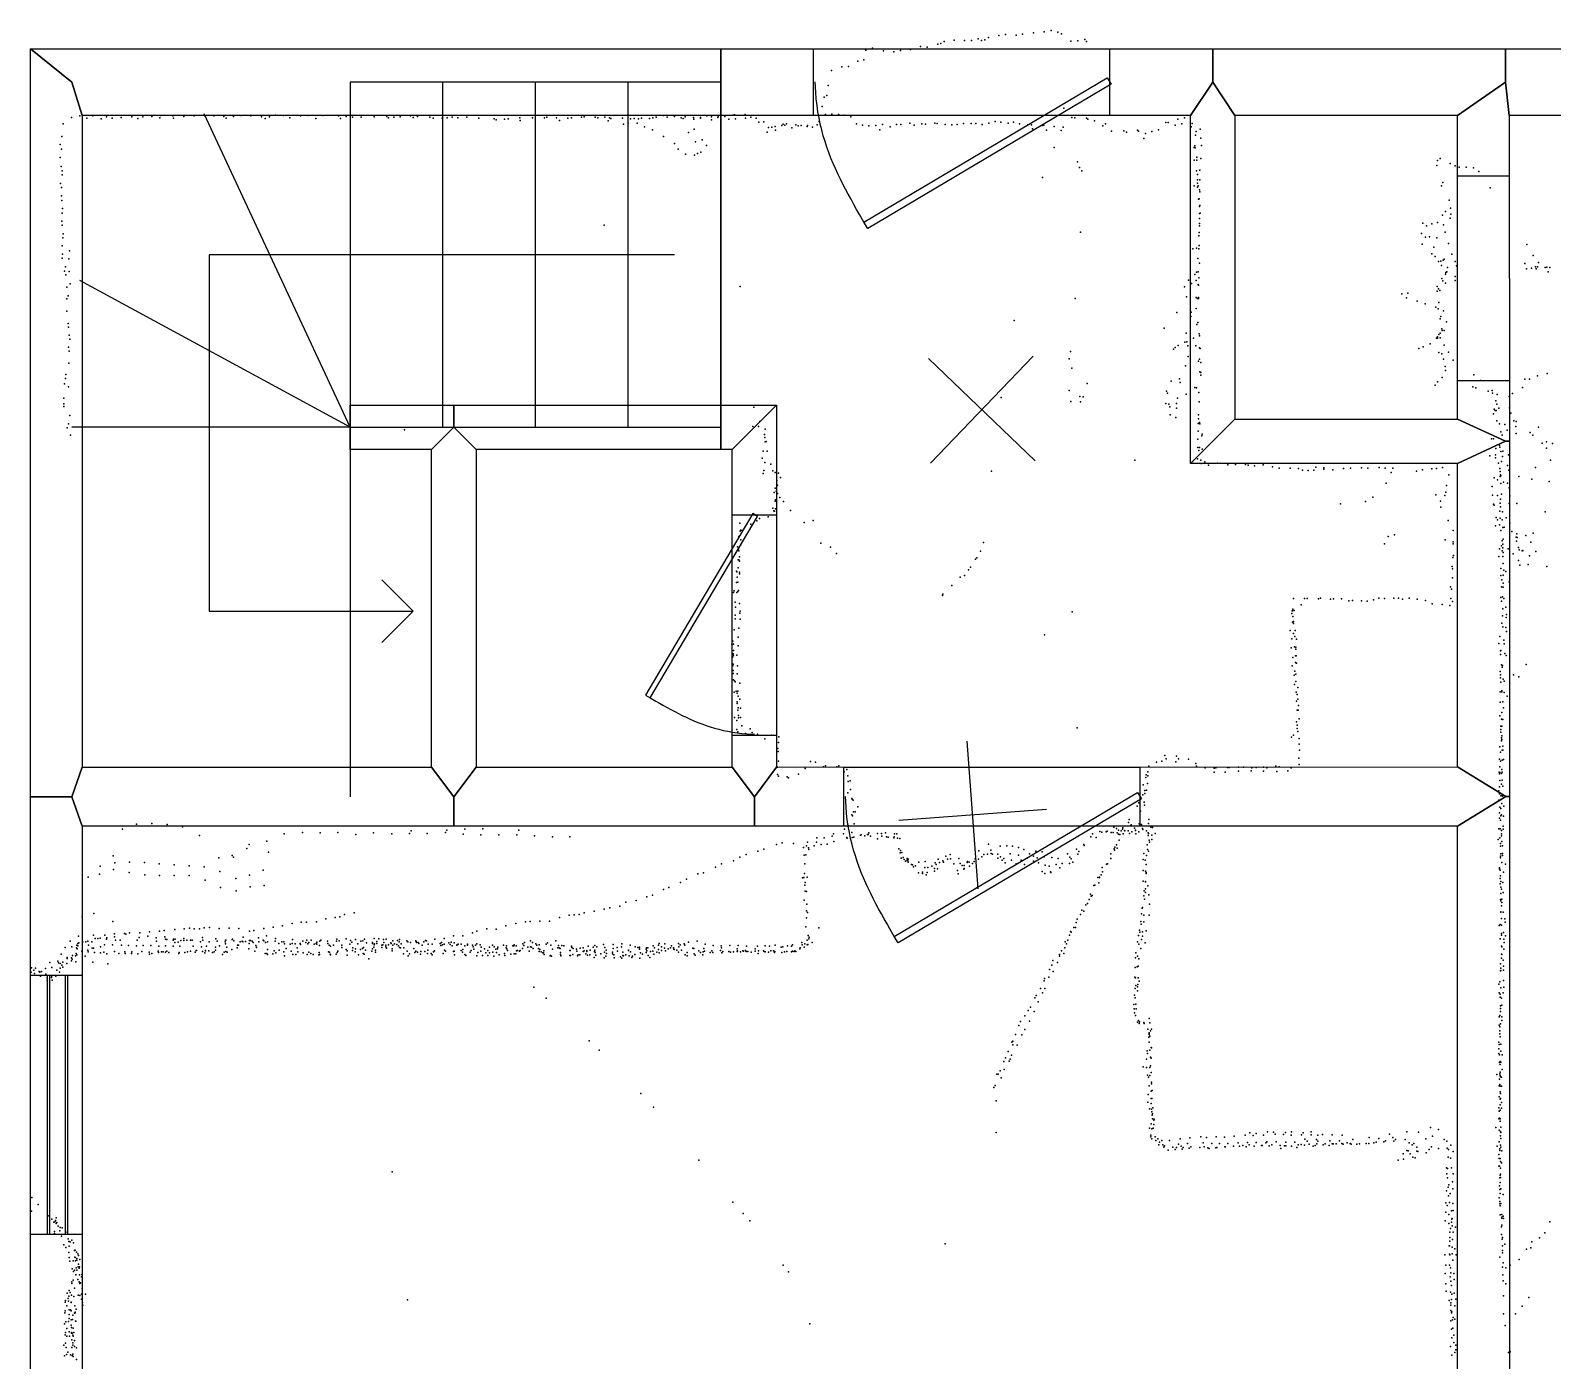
# Model space of a CAD drawing. Header units: millimetres. Extents: x 3450 to 23228, y -19815 to -4263.
# Drawn here: x 10146 to 14257, y -7854 to -4263 of the extents above; entities that cross this region are included whole.
import ezdxf

# ---------------------------------------------------------------- set-up
doc = ezdxf.new("R2010")
doc.units = ezdxf.units.MM
for name, color, linetype in [('DOORS', 7, 'Continuous'), ('P', 9, 'Continuous'), ('PANOS', 10, 'Continuous'), ('ROOMS', 1, 'Continuous'), ('STRUCTS', 4, 'Continuous'), ('WALLS', 3, 'Continuous'), ('WINDOWS', 6, 'Continuous')]:
    doc.layers.add(name, color=color, linetype=linetype)

# ---------------------------------------------------------------- blocks, each defined once
blk = doc.blocks.new('1-Standard_3C')
for points in [[(-403.982, 5.64828), (253.382, 394.931), (263.573, 377.722), (-393.791, -11.5606), (-403.982, 5.64828)], [(263.573, 377.722), (275.367, 357.142), (283.15, 343.495), (290.844, 329.879), (298.429, 316.269), (305.882, 302.642), (313.184, 288.973), (320.313, 275.239), (327.249, 261.416), (333.971, 247.479), (340.456, 233.405), (346.686, 219.17), (352.638, 204.75), (358.291, 190.121), (363.626, 175.258), (368.62, 160.139), (373.253, 144.738), (377.503, 129.032), (381.351, 112.998), (384.774, 96.6102), (387.752, 79.8457), (390.265, 62.6802), (392.29, 45.0899), (393.807, 27.0508), (395.085, -0.90191)]]:
    blk.add_lwpolyline(points)
blk = doc.blocks.new('1-Standard_45')
for points in [[(-590, 42.9766), (589.999, 42.9766), (589.999, 32.9766), (-590, 32.9766), (-590, 42.9766)], [(-590.014, -44.0958), (589.985, -44.0958), (589.985, -54.0958), (-590.014, -54.0958), (-590.014, -44.0958)]]:
    blk.add_lwpolyline(points)

msp = doc.modelspace()

# ---------------------------------------------------------------- linework, layer by layer
at = {"layer": 'DOORS'}
for points in [[(13061, -4492.7), (12261, -4492.7), (12261, -4312.7), (13061, -4312.7), (13061, -4492.7)], [(14000.6, -5209.4), (14000.5, -4655.4), (14140.5, -4655.4), (14140.6, -5209.4), (14000.6, -5209.4)], [(12041.7, -6166.8), (12041.7, -5570.6), (12161.7, -5570.6), (12161.7, -6166.8), (12041.7, -6166.8)], [(13142.9, -6411.9), (12342.9, -6412), (12342.9, -6252), (13142.9, -6251.9), (13142.9, -6411.9)]]:
    msp.add_lwpolyline(points, dxfattribs=at)
at = {"layer": 'P'}
for p in [(12780, -4274), (12826, -4273), (12855, -4269), (12884, -4267), (12903, -4263), (12921, -4268), (12931, -4272), (12403, -4316), (12421, -4311), (12523, -4314), (12550, -4306), (12568, -4308), (12597, -4300), (12605, -4298), (12614, -4293), (12641, -4289), (12669, -4290), (12688, -4290), (12706, -4286), (12715, -4290), (12724, -4288), (12734, -4282), (12762, -4277), (12809, -4276), (12956, -4292), (12975, -4291), (12994, -4287), (12999, -4293), (12381, -4346), (12397, -4342), (12450, -4318), (12478, -4321), (12496, -4317), (12310, -4371), (12338, -4361), (12356, -4360), (12297, -4439), (12301, -4412), (12285, -4468), (12290, -4443), (12937, -4473), (10235, -4515), (10257, -4498), (10280, -4494), (10299, -4500), (10315, -4494), (10337, -4502), (10352, -4496), (10367, -4500), (10391, -4498), (10420, -4496), (10436, -4501), (10450, -4496), (10474, -4495), (10496, -4499), (10499, -4493), (10531, -4494), (10533, -4500), (10561, -4495), (10589, -4494), (10618, -4495), (10642, -4494), (10669, -4495), (10675, -4500), (10695, -4495), (10715, -4493), (10742, -4494), (10770, -4496), (10780, -4501), (10792, -4496), (10808, -4492), (10830, -4493), (10847, -4499), (10876, -4494), (10896, -4493), (10917, -4501), (10936, -4493), (10978, -4494), (10984, -4501), (10999, -4495), (11016, -4497), (11040, -4497), (11075, -4496), (11109, -4495), (11113, -4499), (11128, -4497), (11145, -4496), (11173, -4494), (11180, -4498), (11192, -4495), (11225, -4497), (11234, -4500), (11258, -4500), (11272, -4499), (11285, -4497), (11301, -4499), (11325, -4497), (11357, -4500), (11399, -4502), (11404, -4504), (11427, -4503), (11437, -4502), (11468, -4499), (11469, -4506), (11502, -4499), (11535, -4499), (11541, -4497), (11567, -4499), (11575, -4506), (11598, -4500), (11608, -4499), (11635, -4497), (11642, -4496), (11672, -4497), (11679, -4499), (11698, -4497), (11707, -4507), (11710, -4499), (11714, -4501), (11745, -4500), (11748, -4516), (11761, -4513), (11767, -4502), (11777, -4501), (11785, -4513), (11789, -4502), (11797, -4500), (11818, -4501), (11827, -4499), (11836, -4497), (11855, -4493), (11866, -4497), (11886, -4495), (11904, -4499), (11909, -4501), (11915, -4496), (11937, -4498), (11938, -4503), (11956, -4498), (11956, -4500), (11973, -4494), (11986, -4496), (11986, -4504), (12003, -4498), (12004, -4495), (12022, -4495), (12033, -4503), (12044, -4492), (12048, -4491), (12051, -4502), (12077, -4490), (12078, -4500), (12092, -4497), (12106, -4500), (12114, -4511), (12127, -4510), (12176, -4520), (12179, -4516), (12184, -4519), (12188, -4515), (12214, -4518), (12220, -4521), (12228, -4520), (12245, -4520), (12271, -4518), (12277, -4509), (12277, -4509), (12294, -4490), (12311, -4489), (12329, -4490), (12343, -4492), (12362, -4496), (12377, -4515), (12394, -4519), (12411, -4521), (12430, -4520), (12448, -4517), (12485, -4517), (12497, -4517), (12521, -4513), (12533, -4519), (12554, -4515), (12564, -4516), (12589, -4513), (12595, -4514), (12617, -4517), (12635, -4518), (12649, -4517), (12666, -4514), (12687, -4514), (12700, -4514), (12717, -4517), (12735, -4513), (12752, -4509), (12767, -4511), (12787, -4513), (12801, -4511), (12818, -4515), (12840, -4518), (12850, -4518), (12879, -4520), (12883, -4519), (12959, -4498), (12967, -4499), (12999, -4500), (13002, -4503), (13020, -4507), (13043, -4521), (13050, -4515), (13213, -4512), (13219, -4512), (13238, -4519), (13245, -4503), (13256, -4515), (13263, -4499), (13284, -4514), (10231, -4549), (11805, -4523), (11826, -4531), (11856, -4549), (11924, -4539), (11939, -4530), (11961, -4558), (12136, -4538), (12140, -4525), (12149, -4524), (12158, -4522), (12159, -4532), (12203, -4526), (12244, -4522), (12259, -4524), (12440, -4531), (12468, -4523), (12853, -4529), (12891, -4532), (12911, -4522), (12930, -4533), (12936, -4524), (13066, -4535), (13099, -4534), (13107, -4538), (13136, -4532), (13139, -4535), (13153, -4555), (13158, -4541), (13175, -4536), (13193, -4531), (13281, -4523), (13293, -4546), (13295, -4536), (13306, -4530), (13307, -4554), (10227, -4571), (10230, -4584), (11886, -4568), (11896, -4584), (11916, -4597), (11940, -4600), (11943, -4564), (11948, -4595), (11957, -4592), (11972, -4574), (12911, -4579), (13289, -4579), (13291, -4575), (13292, -4580), (13309, -4574), (10227, -4606), (10229, -4630), (10232, -4642), (12974, -4618), (12980, -4633), (12986, -4642), (13289, -4613), (13296, -4642), (13297, -4605), (13297, -4613), (13305, -4640), (13307, -4609), (13945, -4628), (13947, -4614), (13954, -4609), (13981, -4622), (13994, -4629), (14005, -4632), (14024, -4632), (14044, -4634), (14058, -4644), (10228, -4676), (10232, -4653), (12880, -4660), (13289, -4683), (13298, -4652), (13298, -4666), (13298, -4675), (13298, -4686), (13300, -4683), (13305, -4666), (13957, -4683), (13961, -4674), (10230, -4687), (10230, -4710), (10231, -4722), (13301, -4719), (13303, -4718), (13304, -4693), (13305, -4699), (13978, -4721), (14089, -4688), (10232, -4756), (10233, -4744), (13304, -4738), (13304, -4757), (13305, -4736), (13306, -4756), (13960, -4762), (13968, -4752), (13982, -4743), (13983, -4759), (10231, -4778), (10232, -4789), (11696, -4789), (12982, -4808), (13303, -4809), (13304, -4771), (13304, -4784), (13304, -4791), (13907, -4783), (13917, -4791), (13931, -4785), (13947, -4782), (13963, -4788), (13967, -4808), (13981, -4770), (10232, -4845), (10234, -4823), (10235, -4812), (13302, -4818), (13303, -4844), (13903, -4811), (13905, -4840), (13914, -4821), (13925, -4820), (13937, -4848), (13945, -4823), (13976, -4838), (14188, -4841), (10232, -4878), (10233, -4867), (10250, -4880), (10252, -4858), (13286, -4853), (13296, -4851), (13299, -4879), (13302, -4853), (13304, -4891), (13931, -4866), (13940, -4873), (13949, -4887), (13956, -4886), (13962, -4883), (13965, -4881), (13985, -4867), (13994, -4887), (14205, -4871), (14219, -4890), (10238, -4913), (10241, -4901), (10242, -4923), (10251, -4914), (13291, -4922), (13296, -4916), (13300, -4915), (13302, -4931), (13957, -4898), (13958, -4933), (13968, -4921), (13969, -4917), (13972, -4915), (13974, -4903), (13994, -4927), (13998, -4899), (14182, -4892), (14187, -4907), (14200, -4905), (14211, -4901), (14213, -4907), (14217, -4901), (14237, -4903), (14242, -4902), (14245, -4915), (14250, -4903), (10245, -4956), (10254, -4947), (12063, -4954), (13263, -4955), (13274, -4937), (13282, -4946), (13295, -4938), (13300, -4949), (13301, -4951), (13850, -4974), (13866, -4972), (13946, -4954), (13946, -4967), (13949, -4961), (13953, -4965), (13961, -4939), (13968, -4945), (13994, -4938), (10245, -4988), (10248, -4980), (12968, -4987), (13269, -4982), (13295, -4984), (13295, -5014), (13298, -4987), (13301, -4984), (13301, -4987), (13863, -4985), (13892, -4994), (13913, -5001), (13942, -5010), (13948, -5015), (13950, -4998), (10245, -5021), (10248, -5054), (12803, -5046), (13243, -5025), (13280, -5035), (13281, -5024), (13299, -5052), (13954, -5042), (13956, -5035), (13963, -5020), (13971, -5050), (10249, -5064), (10251, -5086), (10253, -5097), (13208, -5067), (13268, -5080), (13288, -5094), (13297, -5057), (13303, -5082), (13304, -5088), (13944, -5094), (13947, -5090), (13947, -5094), (13950, -5084), (13954, -5080), (13954, -5093), (13958, -5069), (13959, -5073), (13965, -5073), (10249, -5118), (10251, -5129), (12955, -5130), (13234, -5124), (13238, -5119), (13246, -5114), (13264, -5105), (13270, -5104), (13272, -5115), (13294, -5115), (13304, -5120), (13306, -5122), (13896, -5122), (13908, -5117), (13927, -5109), (13950, -5133), (13958, -5136), (13965, -5113), (13976, -5132), (10250, -5161), (12952, -5150), (12959, -5175), (13266, -5169), (13273, -5143), (13301, -5156), (13304, -5151), (13307, -5160), (13963, -5151), (13967, -5170), (13989, -5153), (10238, -5217), (10241, -5203), (10242, -5192), (13000, -5216), (13227, -5210), (13250, -5204), (13252, -5214), (13305, -5185), (13307, -5187), (13307, -5194), (13947, -5212), (13959, -5200), (13968, -5181), (14045, -5193), (14063, -5208), (14182, -5205), (14195, -5205), (14217, -5196), (14243, -5189), (10237, -5256), (10249, -5225), (12768, -5254), (12952, -5235), (12981, -5251), (12990, -5252), (13215, -5237), (13217, -5242), (13244, -5256), (13268, -5245), (13291, -5227), (13296, -5228), (13302, -5241), (13940, -5221), (14042, -5225), (14050, -5228), (14083, -5237), (14094, -5235), (14095, -5242), (14108, -5246), (14140, -5251), (14149, -5243), (14176, -5227), (10237, -5271), (10237, -5278), (10253, -5303), (12100, -5280), (12956, -5265), (12982, -5266), (13213, -5270), (13221, -5272), (13224, -5279), (13225, -5301), (13242, -5270), (13242, -5283), (13301, -5301), (13303, -5266), (14098, -5298), (14100, -5286), (14102, -5289), (14104, -5263), (14105, -5289), (14107, -5272), (14112, -5283), (14141, -5282), (14145, -5296), (10246, -5336), (10249, -5325), (11157, -5341), (12097, -5332), (12113, -5332), (12116, -5319), (12131, -5340), (13240, -5308), (13300, -5324), (13301, -5312), (13304, -5322), (13305, -5325), (14107, -5317), (14114, -5325), (14128, -5327), (14135, -5342), (14153, -5317), (14158, -5332), (14159, -5319), (14219, -5334), (10255, -5356), (12129, -5354), (12130, -5362), (12131, -5374), (12133, -5373), (13299, -5367), (13300, -5345), (13310, -5358), (13311, -5353), (14092, -5366), (14098, -5366), (14114, -5383), (14118, -5347), (14121, -5356), (14159, -5351), (14197, -5349), (14204, -5356), (14229, -5377), (14241, -5374), (14257, -5378), (12123, -5418), (12125, -5399), (12136, -5399), (13129, -5423), (13298, -5420), (13299, -5389), (13302, -5397), (13304, -5389), (13307, -5423), (13311, -5394), (14088, -5412), (14103, -5409), (14103, -5417), (14104, -5392), (14115, -5388), (14118, -5400), (14122, -5413), (14123, -5399), (14138, -5409), (14241, -5391), (14252, -5423), (12125, -5459), (12127, -5451), (12130, -5430), (12146, -5434), (12151, -5452), (12158, -5457), (12167, -5458), (12742, -5453), (13308, -5432), (13318, -5428), (13328, -5437), (13352, -5431), (13380, -5436), (13401, -5435), (13428, -5435), (13435, -5437), (13452, -5439), (13476, -5436), (13501, -5441), (13519, -5445), (13549, -5445), (13571, -5446), (13582, -5450), (13597, -5451), (13613, -5450), (13618, -5442), (13640, -5444), (13640, -5448), (13664, -5449), (13693, -5446), (13712, -5445), (13741, -5444), (13758, -5445), (13789, -5443), (13805, -5445), (13821, -5457), (13826, -5445), (13890, -5453), (13906, -5449), (13931, -5447), (13944, -5446), (13960, -5443), (13977, -5463), (14111, -5431), (14115, -5446), (14116, -5454), (14116, -5467), (14117, -5463), (14118, -5466), (14119, -5427), (14136, -5438), (14139, -5450), (14166, -5467), (14211, -5443), (12158, -5499), (12160, -5507), (12162, -5478), (12164, -5491), (12172, -5470), (13808, -5485), (13971, -5492), (14094, -5494), (14100, -5471), (14109, -5476), (14118, -5486), (14125, -5483), (14136, -5485), (14140, -5498), (14201, -5475), (14248, -5481), (12155, -5511), (12158, -5534), (12159, -5530), (12164, -5513), (12170, -5524), (12180, -5535), (13685, -5541), (13752, -5535), (13772, -5523), (13942, -5517), (13955, -5534), (13966, -5519), (13969, -5510), (14095, -5518), (14098, -5542), (14100, -5545), (14109, -5519), (14116, -5539), (14117, -5529), (14117, -5549), (14119, -5515), (14140, -5540), (14142, -5520), (14161, -5540), (12108, -5587), (12115, -5581), (12139, -5576), (12151, -5553), (12154, -5560), (12156, -5561), (12159, -5555), (12199, -5559), (12260, -5586), (13956, -5550), (13975, -5586), (14105, -5578), (14109, -5584), (14115, -5561), (14116, -5580), (14121, -5584), (14122, -5563), (14132, -5579), (14237, -5563), (12060, -5629), (12062, -5593), (12063, -5615), (12065, -5612), (12069, -5613), (12076, -5604), (12092, -5596), (12236, -5592), (13813, -5629), (13830, -5625), (13989, -5613), (14103, -5601), (14114, -5598), (14118, -5613), (14123, -5605), (14127, -5604), (14142, -5593), (14147, -5616), (14159, -5631), (14161, -5622), (14185, -5627), (14205, -5620), (12056, -5657), (12059, -5664), (12060, -5668), (12065, -5638), (12065, -5652), (12281, -5647), (12307, -5658), (12712, -5669), (12720, -5646), (13803, -5649), (13967, -5638), (13989, -5644), (13989, -5649), (14114, -5663), (14119, -5655), (14121, -5641), (14121, -5668), (14123, -5650), (14123, -5660), (14124, -5637), (14124, -5673), (14137, -5663), (14160, -5642), (14162, -5632), (14165, -5659), (14167, -5665), (14175, -5668), (14177, -5667), (14199, -5645), (14212, -5670), (12058, -5692), (12058, -5714), (12060, -5692), (12061, -5684), (12061, -5696), (12323, -5675), (12685, -5712), (12699, -5691), (12702, -5687), (13986, -5710), (13988, -5686), (13990, -5681), (14112, -5683), (14123, -5683), (14124, -5702), (14151, -5676), (14165, -5694), (14169, -5707), (14191, -5705), (14195, -5682), (14242, -5710), (12053, -5723), (12053, -5754), (12054, -5725), (12055, -5739), (12057, -5753), (12061, -5726), (12061, -5730), (12657, -5739), (12669, -5735), (12680, -5719), (13987, -5717), (13987, -5741), (14118, -5716), (14118, -5735), (14120, -5746), (14124, -5734), (14124, -5755), (14126, -5720), (14131, -5724), (14140, -5752), (12045, -5781), (12047, -5776), (12054, -5781), (12057, -5778), (12059, -5775), (12610, -5789), (12611, -5785), (12635, -5762), (13631, -5796), (13788, -5796), (13829, -5796), (13841, -5796), (13870, -5796), (13982, -5765), (13984, -5772), (14118, -5794), (14119, -5765), (14122, -5792), (14124, -5766), (12050, -5807), (12051, -5820), (12061, -5810), (12062, -5836), (12063, -5831), (12960, -5833), (13553, -5837), (13554, -5830), (13555, -5830), (13556, -5826), (13558, -5797), (13559, -5829), (13578, -5814), (13587, -5797), (13595, -5797), (13625, -5798), (13658, -5799), (13666, -5798), (13687, -5798), (13707, -5803), (13717, -5802), (13741, -5803), (13757, -5804), (13774, -5800), (13803, -5797), (13852, -5799), (13892, -5799), (13914, -5802), (13932, -5811), (13959, -5813), (13980, -5816), (13983, -5797), (13987, -5805), (14119, -5804), (14123, -5825), (14126, -5797), (14131, -5820), (12050, -5842), (12050, -5852), (12060, -5877), (12063, -5853), (13555, -5861), (13556, -5845), (13558, -5859), (13558, -5864), (14120, -5863), (14122, -5844), (14123, -5873), (14131, -5875), (14132, -5848), (14133, -5840), (12043, -5912), (12047, -5881), (12058, -5901), (12885, -5895), (13549, -5883), (13553, -5906), (13558, -5891), (13561, -5899), (13562, -5883), (13566, -5907), (14112, -5918), (14115, -5899), (14126, -5909), (14127, -5919), (14133, -5886), (12041, -5920), (12043, -5954), (12044, -5946), (12045, -5920), (12045, -5937), (12045, -5950), (12054, -5950), (12058, -5925), (13551, -5930), (13556, -5956), (13560, -5927), (13563, -5952), (13564, -5928), (13564, -5934), (13565, -5952), (14117, -5938), (14117, -5948), (14118, -5937), (14128, -5945), (14132, -5951), (12043, -5979), (12044, -5974), (12044, -5991), (12044, -5999), (12055, -6000), (12056, -5979), (13554, -5979), (13561, -5993), (13563, -5970), (13564, -6001), (13566, -5971), (14116, -5994), (14119, -5976), (14121, -5982), (14122, -5978), (14186, -5975), (12045, -6016), (12048, -6019), (12050, -6022), (12062, -6025), (13559, -6004), (13560, -6029), (13564, -6021), (13569, -6037), (14117, -6003), (14117, -6011), (14118, -6023), (14124, -6015), (14127, -6020), (14152, -6003), (14166, -6008), (12047, -6050), (12052, -6047), (12055, -6052), (12055, -6076), (12055, -6080), (12057, -6047), (12058, -6061), (12062, -6069), (13565, -6050), (13566, -6074), (13568, -6056), (13569, -6069), (14116, -6049), (14116, -6077), (14120, -6046), (14120, -6049), (14123, -6076), (14127, -6051), (14135, -6061), (12048, -6118), (12057, -6098), (12058, -6092), (12059, -6113), (12059, -6119), (12064, -6093), (12064, -6118), (13568, -6098), (13570, -6098), (13571, -6086), (13573, -6122), (14115, -6114), (14119, -6123), (14120, -6105), (14120, -6123), (14123, -6124), (14125, -6092), (12054, -6126), (12054, -6151), (12057, -6157), (12068, -6141), (12078, -6161), (12090, -6149), (12096, -6159), (12110, -6163), (12148, -6166), (12973, -6146), (13558, -6166), (13566, -6130), (13568, -6139), (13568, -6148), (13569, -6156), (14118, -6142), (14118, -6151), (14118, -6158), (14120, -6142), (12130, -6176), (12165, -6202), (12167, -6186), (12168, -6170), (13552, -6171), (13573, -6175), (13573, -6190), (13574, -6206), (14115, -6197), (14119, -6173), (14119, -6181), (14120, -6168), (14120, -6178), (14121, -6206), (14123, -6196), (14123, -6206), (12166, -6210), (12167, -6236), (12253, -6237), (12267, -6239), (13188, -6239), (13202, -6236), (13210, -6221), (13214, -6230), (13240, -6238), (13242, -6223), (13247, -6230), (13274, -6231), (13294, -6242), (13572, -6228), (13573, -6245), (14114, -6231), (14117, -6212), (14117, -6236), (14121, -6233), (14125, -6232), (12164, -6252), (12164, -6272), (12167, -6277), (12190, -6278), (12194, -6281), (12221, -6271), (12239, -6256), (12288, -6251), (12294, -6249), (12324, -6251), (12330, -6249), (12344, -6265), (12351, -6259), (12354, -6276), (12360, -6289), (13159, -6280), (13160, -6273), (13164, -6265), (13164, -6276), (13167, -6250), (13296, -6250), (13319, -6254), (13343, -6255), (13343, -6266), (13348, -6254), (13373, -6266), (13379, -6253), (13384, -6253), (13409, -6252), (13409, -6263), (13423, -6252), (13443, -6262), (13445, -6254), (13457, -6253), (13477, -6252), (13477, -6263), (13486, -6254), (13510, -6250), (13513, -6264), (13519, -6251), (13542, -6262), (13551, -6254), (14113, -6266), (14114, -6270), (14115, -6251), (14115, -6267), (14115, -6288), (14119, -6269), (14120, -6259), (14121, -6266), (14121, -6287), (12354, -6322), (12355, -6291), (12361, -6313), (13151, -6327), (13152, -6300), (13156, -6315), (13156, -6323), (13161, -6314), (13163, -6296), (14112, -6316), (14114, -6305), (14114, -6324), (14118, -6330), (14119, -6298), (14122, -6329), (14123, -6304), (12365, -6337), (12366, -6339), (12368, -6341), (12381, -6359), (13135, -6358), (13140, -6349), (13144, -6371), (13154, -6347), (13155, -6355), (14112, -6341), (14115, -6360), (14118, -6364), (14120, -6350), (14122, -6331), (14126, -6358), (10433, -6406), (10474, -6404), (10516, -6407), (10557, -6413), (12355, -6410), (12365, -6381), (12367, -6384), (12369, -6373), (12371, -6405), (12374, -6373), (13112, -6402), (13114, -6394), (13119, -6408), (13141, -6405), (13147, -6407), (13166, -6404), (13167, -6394), (14114, -6376), (14114, -6390), (14117, -6395), (14118, -6384), (14119, -6381), (14124, -6412), (14125, -6385), (10395, -6420), (10603, -6437), (10785, -6452), (10832, -6432), (10881, -6429), (10929, -6430), (10977, -6429), (11025, -6434), (11073, -6430), (11122, -6432), (11170, -6431), (11175, -6424), (11218, -6431), (11267, -6429), (11271, -6422), (11315, -6433), (11320, -6420), (11363, -6435), (11368, -6419), (11411, -6435), (11460, -6435), (11465, -6422), (11508, -6438), (11556, -6440), (11603, -6440), (12270, -6443), (12290, -6443), (12312, -6439), (12315, -6432), (12316, -6453), (12342, -6432), (12345, -6420), (12351, -6442), (12352, -6444), (12365, -6429), (12366, -6442), (12370, -6441), (12388, -6436), (12390, -6435), (12400, -6438), (12407, -6434), (12409, -6434), (12411, -6430), (12415, -6439), (12434, -6431), (12434, -6446), (12445, -6431), (12446, -6439), (12456, -6430), (12458, -6440), (12463, -6441), (12478, -6443), (12479, -6440), (12480, -6432), (12486, -6432), (12488, -6444), (12494, -6445), (13010, -6440), (13015, -6432), (13025, -6442), (13035, -6426), (13040, -6428), (13052, -6427), (13054, -6425), (13065, -6429), (13071, -6429), (13072, -6414), (13080, -6418), (13081, -6430), (13085, -6422), (13085, -6433), (13087, -6449), (13089, -6434), (13092, -6424), (13096, -6420), (13097, -6416), (13098, -6432), (13101, -6423), (13102, -6424), (13111, -6424), (13115, -6431), (13121, -6427), (13128, -6417), (13131, -6422), (13131, -6423), (13132, -6432), (13140, -6427), (13150, -6418), (13151, -6421), (13161, -6424), (13165, -6430), (13165, -6437), (13166, -6431), (13168, -6449), (13172, -6414), (13175, -6436), (13175, -6448), (13177, -6415), (13184, -6431), (14110, -6448), (14112, -6419), (14115, -6443), (14116, -6419), (14119, -6423), (14119, -6432), (14119, -6438), (14120, -6453), (14124, -6420), (10370, -6492), (10691, -6491), (10695, -6495), (10731, -6472), (10737, -6461), (10789, -6482), (12062, -6495), (12079, -6488), (12111, -6479), (12127, -6474), (12161, -6461), (12177, -6457), (12207, -6458), (12234, -6469), (12236, -6490), (12241, -6489), (12242, -6465), (12245, -6455), (12248, -6470), (12249, -6475), (12263, -6465), (12269, -6455), (12282, -6461), (12298, -6460), (12492, -6473), (12495, -6484), (12496, -6477), (12500, -6483), (12619, -6493), (12630, -6488), (12708, -6478), (12716, -6494), (12721, -6488), (12731, -6487), (12734, -6460), (12740, -6476), (12741, -6485), (12745, -6487), (12759, -6487), (12765, -6466), (12766, -6494), (12783, -6465), (12792, -6486), (12799, -6466), (12815, -6469), (12815, -6490), (12829, -6475), (12845, -6486), (12855, -6493), (12862, -6479), (12879, -6481), (12884, -6494), (12892, -6488), (12947, -6486), (12954, -6495), (12972, -6474), (12975, -6487), (12978, -6480), (12991, -6461), (12992, -6464), (13064, -6486), (13073, -6473), (13074, -6476), (13075, -6468), (13080, -6462), (13081, -6471), (13153, -6485), (13161, -6491), (13162, -6462), (13163, -6475), (13166, -6479), (13169, -6455), (14117, -6458), (14117, -6466), (14117, -6493), (14118, -6486), (14122, -6465), (14122, -6485), (14122, -6491), (10335, -6520), (10371, -6529), (10374, -6511), (10414, -6509), (10454, -6510), (10494, -6513), (10535, -6516), (10575, -6519), (10616, -6521), (10655, -6497), (10658, -6534), (10775, -6530), (11997, -6522), (12013, -6513), (12045, -6505), (12238, -6513), (12498, -6498), (12503, -6496), (12506, -6502), (12510, -6506), (12514, -6499), (12514, -6500), (12514, -6504), (12516, -6505), (12517, -6501), (12517, -6509), (12526, -6515), (12529, -6516), (12531, -6521), (12537, -6519), (12546, -6509), (12556, -6536), (12562, -6523), (12563, -6507), (12570, -6523), (12581, -6520), (12588, -6526), (12588, -6533), (12590, -6511), (12593, -6515), (12596, -6527), (12598, -6501), (12602, -6510), (12611, -6505), (12612, -6509), (12623, -6501), (12631, -6500), (12640, -6513), (12650, -6531), (12654, -6499), (12657, -6512), (12663, -6518), (12667, -6528), (12668, -6518), (12668, -6526), (12676, -6510), (12677, -6507), (12682, -6509), (12683, -6520), (12691, -6512), (12695, -6507), (12698, -6500), (12707, -6501), (12759, -6498), (12771, -6503), (12775, -6499), (12779, -6511), (12796, -6503), (12809, -6513), (12822, -6503), (12831, -6515), (12838, -6498), (12855, -6506), (12865, -6497), (12869, -6511), (12879, -6534), (12887, -6517), (12898, -6520), (12901, -6535), (12905, -6496), (12917, -6515), (12922, -6499), (12927, -6524), (12933, -6512), (12953, -6512), (12957, -6500), (12962, -6509), (13041, -6523), (13042, -6535), (13053, -6514), (13055, -6513), (13064, -6499), (13152, -6502), (13152, -6531), (13157, -6503), (13158, -6533), (13160, -6515), (14114, -6524), (14114, -6527), (14116, -6530), (14117, -6497), (14120, -6510), (14125, -6536), (14130, -6514), (10302, -6549), (10333, -6541), (10413, -6537), (10455, -6543), (10495, -6545), (10535, -6545), (10575, -6545), (10618, -6557), (10660, -6577), (10701, -6553), (10738, -6544), (10740, -6575), (10778, -6572), (11871, -6577), (11902, -6564), (11918, -6555), (11949, -6540), (11964, -6538), (12232, -6551), (12235, -6550), (12237, -6539), (12238, -6571), (12239, -6564), (12244, -6549), (12545, -6538), (12556, -6539), (12566, -6543), (12568, -6537), (12652, -6540), (12886, -6539), (12902, -6537), (13018, -6572), (13021, -6571), (13029, -6550), (13032, -6565), (13034, -6549), (13034, -6550), (13038, -6543), (13152, -6560), (13158, -6561), (13158, -6562), (13160, -6537), (13160, -6539), (13164, -6573), (14116, -6553), (14116, -6567), (14117, -6546), (14118, -6561), (14118, -6576), (14123, -6564), (10702, -6586), (11754, -6617), (11782, -6612), (11811, -6602), (11826, -6598), (11856, -6583), (12236, -6611), (12239, -6587), (12242, -6588), (13006, -6610), (13009, -6595), (13011, -6601), (13014, -6599), (13153, -6600), (13154, -6586), (13155, -6609), (13158, -6581), (13158, -6591), (13167, -6597), (14117, -6610), (14118, -6593), (14118, -6613), (14119, -6582), (14120, -6609), (14120, -6618), (14124, -6591), (10286, -6656), (10318, -6647), (10969, -6658), (10982, -6656), (10995, -6650), (11021, -6646), (11575, -6658), (11601, -6652), (11615, -6651), (11628, -6650), (11642, -6646), (11669, -6641), (11696, -6636), (11711, -6632), (11738, -6628), (12242, -6640), (12242, -6659), (12243, -6622), (12245, -6645), (12982, -6650), (12986, -6638), (12991, -6641), (12997, -6624), (13001, -6620), (13147, -6648), (13149, -6633), (13150, -6631), (13153, -6652), (13168, -6652), (13169, -6622), (14118, -6643), (14118, -6644), (14119, -6627), (14124, -6644), (10369, -6669), (10414, -6700), (10442, -6700), (10468, -6697), (10495, -6695), (10508, -6693), (10536, -6691), (10562, -6689), (10576, -6687), (10589, -6689), (10603, -6689), (10616, -6686), (10630, -6685), (10656, -6688), (10683, -6687), (10709, -6688), (10738, -6695), (10750, -6693), (10777, -6688), (10802, -6684), (10827, -6681), (10853, -6674), (10878, -6671), (10892, -6671), (10919, -6670), (10944, -6662), (11340, -6700), (11352, -6695), (11379, -6689), (11404, -6690), (11430, -6681), (11457, -6674), (11483, -6670), (11496, -6669), (11522, -6668), (11548, -6668), (12241, -6683), (12276, -6686), (12955, -6696), (12957, -6698), (12964, -6685), (12969, -6685), (12971, -6672), (12973, -6663), (13142, -6692), (13143, -6698), (13145, -6669), (13146, -6676), (13150, -6697), (13153, -6670), (13160, -6694), (14113, -6680), (14116, -6677), (14119, -6661), (14119, -6679), (14125, -6699), (14128, -6662), (14129, -6671), (10240, -6739), (10254, -6722), (10258, -6737), (10271, -6740), (10272, -6733), (10274, -6728), (10274, -6735), (10276, -6709), (10277, -6727), (10287, -6723), (10287, -6726), (10296, -6724), (10301, -6722), (10303, -6733), (10312, -6724), (10313, -6741), (10317, -6706), (10317, -6741), (10321, -6715), (10328, -6715), (10335, -6714), (10336, -6737), (10346, -6732), (10347, -6706), (10352, -6717), (10353, -6713), (10368, -6732), (10373, -6702), (10373, -6710), (10376, -6719), (10389, -6719), (10392, -6733), (10400, -6701), (10404, -6703), (10411, -6734), (10433, -6735), (10435, -6719), (10440, -6712), (10451, -6734), (10463, -6709), (10472, -6734), (10486, -6713), (10487, -6722), (10493, -6736), (10509, -6710), (10511, -6717), (10511, -6735), (10515, -6718), (10532, -6719), (10532, -6736), (10533, -6717), (10536, -6726), (10537, -6717), (10545, -6725), (10550, -6736), (10553, -6720), (10561, -6715), (10561, -6720), (10569, -6719), (10579, -6719), (10583, -6719), (10586, -6736), (10606, -6724), (10608, -6737), (10611, -6712), (10612, -6719), (10622, -6736), (10629, -6724), (10646, -6738), (10647, -6716), (10651, -6722), (10657, -6735), (10672, -6724), (10673, -6719), (10673, -6729), (10674, -6719), (10677, -6738), (10691, -6718), (10692, -6717), (10696, -6721), (10705, -6740), (10706, -6733), (10708, -6733), (10713, -6724), (10718, -6722), (10720, -6724), (10721, -6711), (10727, -6723), (10737, -6728), (10738, -6720), (10741, -6720), (10745, -6722), (10748, -6726), (10755, -6734), (10757, -6738), (10757, -6739), (10762, -6713), (10763, -6724), (10775, -6719), (10777, -6721), (10781, -6726), (10784, -6708), (10787, -6724), (10807, -6722), (10808, -6715), (10817, -6728), (10825, -6724), (10831, -6724), (10833, -6729), (10848, -6730), (10853, -6728), (10854, -6718), (10861, -6729), (10867, -6740), (10875, -6728), (10876, -6731), (10882, -6722), (10890, -6726), (10893, -6719), (10896, -6729), (10898, -6726), (10905, -6719), (10913, -6730), (10918, -6728), (10920, -6725), (10920, -6730), (10927, -6734), (10928, -6722), (10931, -6719), (10949, -6722), (10950, -6728), (10953, -6733), (10957, -6736), (10965, -6733), (10973, -6722), (10974, -6717), (10980, -6721), (10987, -6733), (10987, -6739), (10999, -6716), (11009, -6730), (11011, -6720), (11014, -6725), (11017, -6740), (11024, -6718), (11031, -6729), (11039, -6722), (11044, -6721), (11046, -6739), (11049, -6717), (11054, -6727), (11070, -6726), (11070, -6728), (11074, -6738), (11075, -6715), (11075, -6732), (11076, -6729), (11082, -6723), (11082, -6728), (11087, -6716), (11095, -6733), (11095, -6739), (11098, -6732), (11100, -6718), (11101, -6726), (11106, -6733), (11106, -6737), (11107, -6717), (11108, -6741), (11113, -6732), (11120, -6727), (11121, -6728), (11125, -6721), (11125, -6733), (11130, -6729), (11136, -6731), (11138, -6720), (11140, -6735), (11142, -6724), (11143, -6718), (11143, -6739), (11146, -6740), (11148, -6729), (11155, -6740), (11163, -6721), (11166, -6724), (11173, -6726), (11187, -6721), (11188, -6723), (11189, -6726), (11194, -6726), (11195, -6728), (11204, -6733), (11209, -6724), (11213, -6720), (11216, -6721), (11221, -6730), (11231, -6730), (11239, -6717), (11253, -6728), (11255, -6734), (11257, -6726), (11259, -6732), (11264, -6715), (11264, -6730), (11276, -6727), (11280, -6731), (11283, -6725), (11285, -6735), (11289, -6708), (11291, -6727), (11298, -6733), (11299, -6732), (11302, -6730), (11310, -6730), (11314, -6708), (11320, -6735), (11327, -6730), (11327, -6733), (11340, -6733), (11342, -6737), (11348, -6733), (11352, -6729), (11361, -6732), (11364, -6738), (11386, -6738), (11394, -6733), (11399, -6737), (11409, -6738), (11424, -6733), (11431, -6740), (11432, -6735), (11449, -6735), (11452, -6735), (11453, -6732), (11458, -6735), (11476, -6729), (11479, -6734), (11481, -6726), (11490, -6738), (11497, -6721), (11497, -6737), (11500, -6738), (11502, -6726), (11511, -6729), (11514, -6733), (11520, -6732), (11539, -6730), (11543, -6727), (11552, -6733), (11565, -6721), (11571, -6740), (11573, -6734), (11574, -6740), (11582, -6734), (11587, -6735), (11608, -6736), (11609, -6739), (11631, -6741), (11639, -6740), (11653, -6736), (11666, -6738), (11671, -6734), (11676, -6737), (11694, -6731), (11698, -6739), (11720, -6731), (11731, -6739), (11743, -6737), (11744, -6729), (11766, -6733), (11780, -6737), (11787, -6739), (11791, -6738), (11810, -6740), (11814, -6740), (11828, -6735), (11832, -6740), (11843, -6733), (11844, -6728), (11851, -6737), (11859, -6741), (11860, -6729), (11875, -6740), (11878, -6735), (11883, -6740), (11897, -6728), (11898, -6737), (11901, -6732), (11912, -6729), (11914, -6733), (11924, -6725), (11935, -6741), (11947, -6722), (11969, -6730), (11990, -6734), (12012, -6735), (12013, -6740), (12035, -6734), (12058, -6734), (12080, -6736), (12110, -6736), (12110, -6736), (12131, -6735), (12142, -6736), (12158, -6733), (12174, -6738), (12178, -6737), (12191, -6735), (12202, -6736), (12205, -6732), (12225, -6740), (12230, -6726), (12231, -6732), (12236, -6738), (12238, -6729), (12244, -6719), (12244, -6732), (12246, -6731), (12247, -6707), (12249, -6716), (12250, -6711), (12258, -6726), (12940, -6740), (12941, -6724), (12945, -6729), (12948, -6719), (12953, -6706), (13136, -6724), (13139, -6707), (13140, -6730), (13147, -6718), (13150, -6709), (13157, -6727), (14116, -6716), (14119, -6701), (14119, -6706), (14119, -6736), (14120, -6737), (14126, -6717), (14127, -6726), (14130, -6708), (10199, -6780), (10220, -6776), (10222, -6781), (10227, -6782), (10229, -6757), (10234, -6779), (10245, -6782), (10246, -6766), (10246, -6769), (10257, -6767), (10257, -6775), (10259, -6771), (10260, -6761), (10268, -6762), (10269, -6778), (10270, -6755), (10270, -6755), (10272, -6759), (10273, -6743), (10285, -6749), (10294, -6763), (10301, -6746), (10302, -6751), (10315, -6779), (10319, -6753), (10336, -6754), (10345, -6752), (10353, -6756), (10373, -6750), (10385, -6755), (10401, -6751), (10402, -6755), (10419, -6755), (10420, -6751), (10436, -6756), (10447, -6750), (10467, -6752), (10468, -6757), (10474, -6755), (10491, -6749), (10492, -6753), (10500, -6751), (10505, -6751), (10511, -6752), (10515, -6749), (10520, -6753), (10547, -6755), (10548, -6753), (10563, -6753), (10571, -6751), (10579, -6749), (10591, -6752), (10594, -6747), (10595, -6747), (10611, -6750), (10617, -6754), (10619, -6747), (10619, -6748), (10628, -6748), (10638, -6753), (10643, -6751), (10646, -6746), (10665, -6758), (10670, -6752), (10674, -6750), (10678, -6752), (10690, -6745), (10736, -6743), (10752, -6749), (10780, -6755), (10785, -6755), (10787, -6745), (10787, -6758), (10801, -6756), (10805, -6748), (10809, -6754), (10818, -6746), (10831, -6751), (10833, -6762), (10837, -6742), (10851, -6749), (10855, -6758), (10863, -6758), (10869, -6751), (10883, -6754), (10894, -6758), (10898, -6752), (10904, -6755), (10910, -6758), (10925, -6759), (10926, -6753), (10927, -6758), (10951, -6751), (10954, -6752), (10956, -6757), (10957, -6759), (10972, -6757), (10975, -6753), (10977, -6749), (10999, -6745), (11002, -6748), (11002, -6760), (11016, -6747), (11023, -6751), (11024, -6743), (11032, -6759), (11038, -6745), (11043, -6742), (11045, -6755), (11048, -6757), (11051, -6746), (11060, -6770), (11068, -6749), (11070, -6743), (11078, -6746), (11078, -6752), (11123, -6743), (11123, -6748), (11154, -6756), (11164, -6749), (11167, -6762), (11170, -6756), (11182, -6742), (11185, -6753), (11187, -6749), (11192, -6752), (11200, -6757), (11201, -6750), (11212, -6750), (11219, -6755), (11220, -6746), (11229, -6755), (11231, -6759), (11235, -6751), (11238, -6748), (11261, -6755), (11265, -6746), (11267, -6749), (11289, -6750), (11291, -6749), (11292, -6759), (11310, -6747), (11313, -6752), (11314, -6745), (11320, -6758), (11322, -6761), (11334, -6752), (11337, -6747), (11344, -6744), (11352, -6762), (11355, -6753), (11363, -6749), (11367, -6761), (11373, -6743), (11376, -6754), (11382, -6747), (11382, -6761), (11386, -6754), (11395, -6752), (11398, -6763), (11403, -6744), (11405, -6753), (11408, -6743), (11412, -6759), (11427, -6755), (11428, -6761), (11433, -6743), (11435, -6747), (11444, -6757), (11453, -6756), (11457, -6756), (11459, -6748), (11462, -6747), (11467, -6749), (11469, -6747), (11475, -6742), (11493, -6749), (11504, -6742), (11519, -6742), (11520, -6750), (11522, -6745), (11526, -6751), (11530, -6754), (11532, -6754), (11533, -6748), (11534, -6758), (11550, -6762), (11551, -6761), (11554, -6763), (11556, -6744), (11577, -6742), (11578, -6753), (11578, -6758), (11579, -6761), (11579, -6762), (11603, -6747), (11603, -6761), (11604, -6747), (11605, -6761), (11611, -6758), (11612, -6742), (11621, -6744), (11622, -6749), (11624, -6762), (11626, -6759), (11630, -6759), (11639, -6750), (11642, -6748), (11646, -6756), (11649, -6747), (11649, -6750), (11651, -6760), (11657, -6759), (11658, -6746), (11669, -6766), (11670, -6750), (11671, -6746), (11672, -6753), (11673, -6760), (11687, -6756), (11696, -6767), (11697, -6752), (11700, -6763), (11701, -6746), (11702, -6755), (11718, -6752), (11718, -6756), (11720, -6742), (11722, -6759), (11723, -6767), (11732, -6749), (11740, -6764), (11744, -6768), (11746, -6752), (11746, -6761), (11748, -6762), (11754, -6759), (11762, -6746), (11762, -6747), (11763, -6762), (11767, -6751), (11771, -6766), (11772, -6763), (11779, -6758), (11791, -6743), (11791, -6744), (11792, -6768), (11794, -6754), (11799, -6757), (11809, -6744), (11809, -6753), (11811, -6748), (11815, -6761), (11819, -6766), (11821, -6750), (11827, -6749), (11830, -6757), (11838, -6752), (11843, -6745), (11844, -6754), (11851, -6747), (11862, -6748), (11869, -6743), (11884, -6744), (11885, -6745), (11892, -6746), (11897, -6752), (11905, -6746), (11915, -6759), (11920, -6753), (11920, -6762), (11938, -6742), (11939, -6756), (11942, -6760), (11952, -6748), (11956, -6753), (11962, -6759), (11963, -6751), (11965, -6742), (11967, -6749), (11982, -6753), (11987, -6748), (11989, -6753), (12010, -6747), (12014, -6754), (12016, -6750), (12033, -6750), (12037, -6752), (12045, -6751), (12055, -6743), (12055, -6750), (12056, -6748), (12064, -6751), (12070, -6748), (12072, -6749), (12078, -6747), (12079, -6750), (12084, -6750), (12093, -6752), (12104, -6743), (12104, -6749), (12112, -6755), (12113, -6748), (12126, -6748), (12128, -6750), (12131, -6751), (12140, -6752), (12146, -6748), (12153, -6748), (12156, -6753), (12157, -6750), (12176, -6753), (12183, -6751), (12189, -6750), (12202, -6751), (12205, -6749), (12209, -6750), (12211, -6748), (12214, -6750), (12224, -6743), (12908, -6774), (12920, -6780), (12926, -6758), (12926, -6763), (12931, -6748), (12937, -6755), (13131, -6767), (13132, -6754), (13136, -6763), (13140, -6770), (13145, -6742), (14119, -6757), (14119, -6768), (14120, -6758), (14124, -6773), (14126, -6744), (10148, -6806), (10149, -6794), (10156, -6800), (10157, -6809), (10157, -6809), (10160, -6795), (10170, -6804), (10172, -6806), (10174, -6815), (10174, -6817), (10176, -6804), (10187, -6796), (10188, -6811), (10189, -6814), (10192, -6821), (10203, -6816), (10203, -6820), (10204, -6793), (10206, -6815), (10215, -6817), (10216, -6815), (10218, -6800), (10225, -6806), (10227, -6795), (10231, -6787), (10234, -6792), (10355, -6783), (12885, -6823), (12897, -6819), (12899, -6799), (12905, -6787), (12909, -6804), (13129, -6819), (13130, -6793), (13131, -6821), (13135, -6791), (13138, -6790), (13138, -6821), (14117, -6783), (14117, -6802), (14118, -6795), (14118, -6801), (14125, -6790), (14125, -6800), (10192, -6827), (10205, -6827), (11506, -6846), (12874, -6850), (12880, -6862), (12884, -6829), (12886, -6850), (13130, -6850), (13132, -6842), (13136, -6845), (13136, -6856), (13137, -6839), (13141, -6830), (14112, -6838), (14113, -6862), (14115, -6832), (14116, -6865), (14118, -6848), (14124, -6862), (14125, -6828), (14126, -6846), (11539, -6876), (12847, -6900), (12859, -6875), (12863, -6869), (12868, -6886), (13126, -6893), (13127, -6905), (13128, -6868), (13130, -6875), (13132, -6892), (13133, -6905), (14116, -6873), (14117, -6897), (14117, -6904), (14119, -6876), (14120, -6895), (12820, -6939), (12832, -6924), (12841, -6909), (12845, -6938), (12857, -6912), (13128, -6916), (13131, -6923), (13136, -6941), (13139, -6936), (13141, -6944), (13142, -6940), (13153, -6942), (13154, -6944), (13168, -6931), (13170, -6943), (14113, -6926), (14115, -6923), (14117, -6912), (14117, -6945), (14120, -6926), (14120, -6936), (12807, -6974), (12816, -6950), (12824, -6975), (12832, -6961), (13164, -6960), (13167, -6981), (13168, -6970), (13168, -6971), (13168, -6974), (13170, -6979), (13171, -6964), (13174, -6960), (14113, -6949), (14115, -6953), (14115, -6964), (14115, -6972), (14115, -6972), (14116, -6980), (11655, -6991), (11682, -7016), (12787, -7020), (12797, -6995), (12800, -6992), (12800, -7002), (12811, -7003), (13162, -7018), (13163, -7025), (13168, -6995), (13170, -7016), (13173, -7009), (13174, -7010), (14112, -6995), (14112, -7013), (14112, -7025), (14113, -7001), (14114, -7029), (14118, -7000), (14118, -7019), (14121, -7029), (12775, -7047), (12776, -7069), (12780, -7037), (12790, -7046), (12792, -7041), (12796, -7030), (13152, -7061), (13161, -7041), (13161, -7063), (13170, -7063), (13171, -7035), (13171, -7059), (13173, -7038), (14114, -7050), (14116, -7047), (14116, -7055), (14118, -7049), (14121, -7069), (12756, -7081), (12760, -7081), (12765, -7072), (12768, -7091), (13163, -7084), (13166, -7089), (13170, -7085), (13173, -7077), (13174, -7103), (13174, -7107), (14107, -7082), (14114, -7095), (14115, -7080), (14115, -7109), (14116, -7076), (14116, -7085), (14117, -7088), (14119, -7089), (11795, -7133), (12748, -7117), (12752, -7112), (13165, -7136), (13168, -7113), (13173, -7127), (13173, -7147), (13175, -7147), (13176, -7125), (14113, -7113), (14113, -7142), (14116, -7114), (14116, -7129), (14116, -7149), (14117, -7133), (14117, -7147), (14119, -7114), (11829, -7170), (12755, -7153), (13164, -7157), (13169, -7175), (13173, -7160), (13174, -7176), (13175, -7183), (13176, -7192), (13177, -7188), (13178, -7172), (14112, -7172), (14113, -7181), (14116, -7164), (14116, -7178), (14119, -7158), (14119, -7173), (13169, -7227), (13173, -7215), (13175, -7229), (13177, -7202), (13179, -7227), (13180, -7205), (13180, -7217), (13181, -7203), (13928, -7225), (13949, -7231), (14104, -7225), (14112, -7202), (14113, -7232), (14114, -7200), (14116, -7202), (14116, -7208), (14118, -7224), (12755, -7239), (13172, -7246), (13172, -7250), (13175, -7256), (13184, -7250), (13186, -7260), (13191, -7256), (13194, -7272), (13196, -7265), (13202, -7260), (13205, -7272), (13209, -7275), (13223, -7260), (13247, -7270), (13252, -7256), (13254, -7276), (13271, -7268), (13278, -7253), (13307, -7250), (13314, -7267), (13323, -7252), (13337, -7268), (13349, -7250), (13358, -7268), (13371, -7251), (13380, -7268), (13396, -7276), (13397, -7249), (13408, -7267), (13412, -7276), (13421, -7274), (13427, -7246), (13433, -7266), (13438, -7272), (13440, -7240), (13449, -7247), (13451, -7276), (13451, -7276), (13457, -7241), (13457, -7266), (13471, -7274), (13473, -7274), (13477, -7246), (13483, -7267), (13486, -7264), (13487, -7237), (13492, -7275), (13499, -7272), (13504, -7238), (13508, -7243), (13511, -7264), (13522, -7274), (13531, -7244), (13533, -7275), (13536, -7239), (13537, -7265), (13537, -7275), (13551, -7246), (13552, -7237), (13552, -7276), (13561, -7265), (13570, -7272), (13578, -7271), (13579, -7245), (13584, -7240), (13587, -7273), (13588, -7257), (13595, -7262), (13600, -7270), (13605, -7237), (13605, -7245), (13611, -7276), (13616, -7274), (13620, -7258), (13621, -7269), (13623, -7246), (13623, -7262), (13636, -7244), (13638, -7272), (13643, -7269), (13654, -7274), (13656, -7261), (13662, -7245), (13662, -7269), (13665, -7269), (13673, -7269), (13682, -7261), (13688, -7268), (13689, -7246), (13692, -7270), (13703, -7267), (13711, -7268), (13713, -7270), (13718, -7258), (13729, -7270), (13736, -7269), (13754, -7268), (13761, -7268), (13762, -7252), (13775, -7267), (13781, -7265), (13788, -7255), (13802, -7264), (13806, -7261), (13817, -7243), (13826, -7252), (13829, -7262), (13833, -7258), (13859, -7258), (13864, -7237), (13870, -7267), (13878, -7272), (13883, -7268), (13895, -7238), (13915, -7256), (13933, -7249), (13965, -7258), (13972, -7262), (13983, -7273), (14108, -7276), (14113, -7264), (14117, -7236), (14117, -7248), (14117, -7273), (14118, -7239), (14118, -7255), (11952, -7313), (13207, -7278), (13219, -7286), (13232, -7278), (13238, -7285), (13242, -7279), (13257, -7284), (13260, -7279), (13276, -7281), (13280, -7277), (13305, -7279), (13316, -7277), (13326, -7280), (13330, -7282), (13348, -7280), (13351, -7279), (13372, -7277), (13373, -7277), (13430, -7277), (13523, -7282), (13567, -7279), (13840, -7313), (13854, -7296), (13855, -7311), (13864, -7287), (13867, -7288), (13873, -7296), (13880, -7305), (13886, -7307), (13891, -7278), (13891, -7289), (13893, -7290), (13916, -7294), (13924, -7285), (13930, -7277), (13949, -7282), (13973, -7281), (13975, -7305), (13976, -7285), (13982, -7308), (13989, -7290), (14112, -7298), (14113, -7309), (14115, -7283), (14115, -7287), (14116, -7309), (14117, -7317), (14118, -7278), (14120, -7288), (11123, -7345), (13971, -7334), (13972, -7350), (13974, -7336), (13984, -7334), (13989, -7350), (14112, -7330), (14114, -7330), (14116, -7354), (14117, -7335), (14117, -7351), (14119, -7321), (13971, -7396), (13974, -7361), (13975, -7386), (13977, -7380), (13987, -7372), (13988, -7391), (14114, -7383), (14115, -7361), (14115, -7393), (14116, -7374), (14117, -7360), (14118, -7391), (10150, -7414), (10167, -7433), (12043, -7427), (13969, -7429), (13973, -7436), (13976, -7410), (13979, -7428), (13981, -7403), (13988, -7430), (14113, -7415), (14115, -7425), (14115, -7431), (14116, -7403), (14116, -7437), (14118, -7430), (14124, -7406), (10149, -7451), (10194, -7464), (10204, -7473), (10210, -7481), (10212, -7480), (10214, -7476), (10216, -7469), (12071, -7457), (12089, -7477), (13967, -7477), (13969, -7454), (13977, -7460), (13984, -7450), (13984, -7481), (13985, -7473), (13986, -7471), (13989, -7449), (14116, -7461), (14120, -7460), (14120, -7467), (14120, -7470), (14124, -7465), (14125, -7471), (14250, -7480), (10211, -7506), (10211, -7511), (10216, -7484), (10218, -7482), (10221, -7492), (10226, -7504), (10227, -7495), (10230, -7519), (10232, -7496), (10242, -7508), (13977, -7484), (13980, -7508), (13980, -7522), (13982, -7498), (13986, -7491), (13989, -7508), (13995, -7494), (14119, -7493), (14119, -7514), (14120, -7489), (14122, -7522), (14236, -7510), (10237, -7542), (10242, -7549), (10248, -7526), (10250, -7533), (10250, -7563), (10251, -7546), (10254, -7534), (10258, -7529), (10263, -7537), (10265, -7557), (10267, -7556), (10271, -7562), (12617, -7539), (13978, -7545), (13979, -7545), (13980, -7532), (13986, -7548), (13987, -7528), (13993, -7553), (14121, -7527), (14122, -7545), (14122, -7557), (14122, -7564), (14128, -7540), (14187, -7554), (14199, -7550), (14201, -7534), (14222, -7523), (10251, -7576), (10253, -7586), (10262, -7585), (10266, -7575), (10267, -7576), (10268, -7585), (10270, -7604), (10272, -7579), (10272, -7583), (10274, -7566), (10275, -7601), (10276, -7571), (10276, -7594), (10278, -7605), (10279, -7601), (10280, -7582), (12179, -7597), (13966, -7569), (13969, -7597), (13979, -7567), (13979, -7597), (13980, -7569), (13982, -7604), (13986, -7566), (13988, -7583), (13997, -7569), (14115, -7575), (14122, -7602), (14124, -7591), (14131, -7604), (14143, -7597), (14167, -7582), (10258, -7642), (10258, -7646), (10259, -7607), (10262, -7637), (10263, -7614), (10265, -7610), (10269, -7623), (10272, -7610), (10274, -7636), (10278, -7642), (10279, -7623), (10280, -7646), (10282, -7645), (10284, -7628), (10285, -7622), (12194, -7615), (13967, -7619), (13981, -7628), (13983, -7618), (13983, -7640), (13991, -7619), (13992, -7636), (14123, -7623), (14124, -7639), (10246, -7673), (10248, -7687), (10250, -7681), (10251, -7665), (10254, -7671), (10257, -7678), (10264, -7682), (10265, -7659), (10275, -7678), (10280, -7679), (10284, -7675), (10286, -7660), (10295, -7675), (13969, -7647), (13970, -7667), (13982, -7670), (13984, -7652), (13985, -7675), (13992, -7673), (14125, -7680), (14131, -7647), (14193, -7684), (10239, -7726), (10240, -7697), (10240, -7720), (10241, -7692), (10245, -7707), (10249, -7694), (10251, -7718), (10255, -7718), (10256, -7697), (10256, -7698), (10256, -7720), (10265, -7727), (10266, -7707), (10267, -7724), (10267, -7726), (10270, -7716), (10284, -7689), (10287, -7698), (10288, -7705), (11165, -7691), (13978, -7692), (13983, -7699), (13983, -7705), (13983, -7719), (13984, -7690), (13984, -7726), (13985, -7723), (13993, -7707), (13996, -7689), (14125, -7728), (14157, -7728), (14175, -7708), (10238, -7755), (10242, -7750), (10245, -7768), (10249, -7749), (10251, -7730), (10251, -7741), (10256, -7745), (10256, -7759), (10257, -7765), (10260, -7744), (10261, -7732), (10262, -7767), (10268, -7748), (10269, -7748), (12251, -7755), (13983, -7747), (13987, -7745), (13988, -7767), (13989, -7738), (13993, -7743), (14129, -7760), (10240, -7785), (10241, -7779), (10241, -7808), (10245, -7789), (10251, -7777), (10252, -7789), (10257, -7779), (10257, -7781), (10258, -7799), (10259, -7781), (10261, -7786), (10261, -7807), (10262, -7789), (10264, -7779), (10265, -7800), (13984, -7770), (13985, -7793), (13991, -7786), (13991, -7806), (10237, -7813), (10238, -7842), (10243, -7819), (10244, -7838), (10247, -7832), (10255, -7839), (10258, -7819), (10259, -7841), (10261, -7813), (10261, -7837), (10262, -7844), (10265, -7817), (10271, -7820), (13982, -7817), (13985, -7840), (13993, -7833), (13996, -7813), (13996, -7826), (14138, -7833), (14143, -7831), (10271, -7852)]:
    msp.add_point(p, dxfattribs=at)
at = {"layer": 'PANOS'}
for points in [[(12571.5, -5148.5), (12860.3, -5425.3)], [(12854.3, -5142.5), (12577.6, -5431.3)], [(12705.7, -6580.9), (12676, -6182)], [(12890.3, -6366.6), (12491.4, -6396.4)]]:
    msp.add_lwpolyline(points, dxfattribs=at)
at = {"layer": 'ROOMS'}
for points in [[(12010.8, -4492.7), (10286.4, -4492.7), (10286.4, -6252), (11230, -6252), (11230, -5394.5), (11010.3, -5394.5), (11010.3, -5274.5), (11290, -5274.5), (12010.7, -5274.5), (12010.8, -4492.7)], [(14000.7, -6251.8), (14000.6, -5432.2), (13279.5, -5432.2), (13279.5, -4492.7), (12010.8, -4492.7), (12010.7, -5274.5), (12161.7, -5274.5), (12161.7, -6252), (14000.7, -6251.8)], [(14000.4, -4492.7), (13399.5, -4492.7), (13399.5, -5312.2), (14000.6, -5312.2), (14000.4, -4492.7)], [(15163.2, -8085), (17614.9, -8085), (17614.9, -4492.7), (14140.4, -4492.7), (14140.6, -5372.2), (14140.8, -6331.8), (14140.8, -6331.8), (14140.8, -8085.3), (15163.2, -8085.3)], [(11350, -6252), (12041.7, -6252), (12041.7, -5394.5), (12010.7, -5394.5), (11350, -5394.5), (11350, -6252)], [(12101.7, -6412), (11290, -6412), (10286.4, -6412), (10286.4, -9469), (12810.5, -9469), (12810.5, -9469), (14000.8, -9469.3), (14000.8, -8175.3), (14000.8, -6411.8), (12101.7, -6412)]]:
    msp.add_lwpolyline(points, close=True, dxfattribs=at)
at = {"layer": 'STRUCTS'}
for points in [[(12010.7, -4402.7), (11010.3, -4402.7)], [(11010.3, -4402.7), (11010.3, -5334.5)], [(11260.4, -5334.5), (11260.4, -4402.7)], [(11510.5, -5334.5), (11510.5, -4402.7)], [(11760.6, -5334.5), (11760.6, -4402.7)], [(12010.7, -5334.5), (12010.7, -4402.7)], [(11010.3, -5334.5), (10615.9, -4488.2)], [(11010.3, -4868.6), (10628.9, -4868.6)], [(10628.9, -4868.6), (10628.9, -5830.9)], [(11260.4, -4868.6), (11010.3, -4868.6)], [(11510.5, -4868.6), (11260.4, -4868.6)], [(11760.6, -4868.6), (11510.5, -4868.6)], [(11885.6, -4868.6), (11760.6, -4868.6)], [(11010.3, -5334.5), (10280.1, -4938)], [(11010.3, -5334.5), (10258.1, -5334.5)], [(11010.3, -5334.5), (12010.7, -5334.5)], [(11010.3, -5334.5), (11010.3, -6332)], [(11180.1, -5830.9), (11095.7, -5746.5)], [(10628.9, -5830.9), (11180.1, -5830.9)], [(11180.1, -5830.9), (11095.7, -5915.4)]]:
    msp.add_lwpolyline(points, dxfattribs=at)
at = {"layer": 'WALLS'}
for points in [[(10146.4, -6332), (10146.4, -4312.7), (10258.1, -4402.7), (10286.4, -4492.7), (10286.4, -6252), (10258.1, -6332), (10146.4, -6332)], [(12010.8, -4492.7), (10286.4, -4492.7), (10258.1, -4402.7), (10146.4, -4312.7), (12010.8, -4312.7), (12010.8, -4402.7), (12010.8, -4492.7)], [(13279.5, -4492.7), (12010.8, -4492.7), (12010.8, -4402.7), (12010.8, -4312.7), (13339.6, -4312.7), (13339.6, -4402.7), (13279.5, -4492.7)], [(14000.4, -4492.7), (13399.5, -4492.7), (13339.6, -4402.7), (13339.6, -4312.7), (14130.4, -4312.7), (14130.4, -4402.7), (14000.4, -4492.7)], [(17614.9, -4492.7), (14140.4, -4492.7), (14130.4, -4402.7), (14130.4, -4312.7), (17794.9, -4312.7), (17704.9, -4402.7), (17614.9, -4492.7)], [(12010.7, -5334.5), (12010.7, -5274.5), (12010.8, -4492.7), (12010.8, -4402.7)], [(13279.5, -5432.2), (13279.5, -4492.7), (13339.6, -4402.7), (13399.5, -4492.7), (13399.5, -5312.2), (13339.5, -5372.2), (13279.5, -5432.2)], [(14000.6, -5312.2), (14000.4, -4492.7), (14130.4, -4402.7), (14140.4, -4492.7), (14140.6, -5372.2), (14130.6, -5372.2), (14000.6, -5312.2)], [(11230, -5394.5), (11010.3, -5394.5), (11010.3, -5334.5), (11010.3, -5274.5), (11290, -5274.5), (11290, -5334.5), (11230, -5394.5)], [(12010.7, -5394.5), (11350, -5394.5), (11290, -5334.5), (11290, -5274.5), (12010.7, -5274.5), (12010.7, -5334.5), (12010.7, -5394.5)], [(12041.7, -5394.5), (12010.7, -5394.5), (12010.7, -5334.5), (12010.7, -5274.5), (12161.7, -5274.5), (12101.7, -5334.5), (12041.7, -5394.5)], [(12041.7, -6252), (12041.7, -5394.5), (12101.7, -5334.5), (12161.7, -5274.5), (12161.7, -6252), (12101.7, -6332), (12041.7, -6252)], [(11350, -5394.5), (11350, -6252), (11290, -6332), (11230, -6252), (11230, -5394.5), (11290, -5334.5), (11350, -5394.5)], [(14000.6, -5432.2), (13279.5, -5432.2), (13339.5, -5372.2), (13399.5, -5312.2), (14000.6, -5312.2), (14130.6, -5372.2), (14000.6, -5432.2)], [(14000.7, -6251.8), (14000.6, -5432.2), (14130.6, -5372.2), (14140.6, -5372.2), (14140.8, -6331.8), (14130.8, -6331.8), (14000.7, -6251.8)], [(11290, -6412), (10286.4, -6412), (10258.1, -6332), (10286.4, -6252), (11230, -6252), (11290, -6332), (11290, -6412)], [(12101.7, -6412), (11290, -6412), (11290, -6332), (11350, -6252), (12041.7, -6252), (12101.7, -6332), (12101.7, -6412)], [(14000.8, -6411.8), (12101.7, -6412), (12101.7, -6332), (12161.7, -6252), (14000.7, -6251.8), (14130.8, -6331.8), (14000.8, -6411.8)], [(10146.4, -9544), (10146.4, -6332), (10258.1, -6332), (10286.4, -6412), (10286.4, -9469), (10258.1, -9544), (10146.4, -9544)], [(14000.8, -8175.3), (14000.8, -6411.8), (14130.8, -6331.8), (14140.8, -6331.8), (14140.8, -8085.3), (14130.8, -8175.3), (14000.8, -8175.3)]]:
    msp.add_lwpolyline(points, dxfattribs=at)
at = {"layer": 'WINDOWS'}
msp.add_lwpolyline([(10146.4, -7514.3), (10146.4, -6813.8), (10286.4, -6813.8), (10286.4, -7514.3), (10146.4, -7514.3)], dxfattribs=at)

# ---------------------------------------------------------------- block references
at = {"layer": 'DOORS'}
for p, rotation in [((12661, -4402.7), 180), ((12742.9, -6331.9), 180.006)]:
    msp.add_blockref('1-Standard_3C', p, dxfattribs=dict(at, rotation=rotation))
at = {"layer": 'DOORS', "xscale": -0.745146, "yscale": 0.745146, "rotation": 90}
msp.add_blockref('1-Standard_3C', (12101.7, -5868.7), dxfattribs=at)
at = {"layer": 'WINDOWS', "xscale": 0.593598, "yscale": 0.56, "rotation": 90}
msp.add_blockref('1-Standard_45', (10216.4, -7164.1), dxfattribs=at)

doc.saveas('drawing.dxf')
